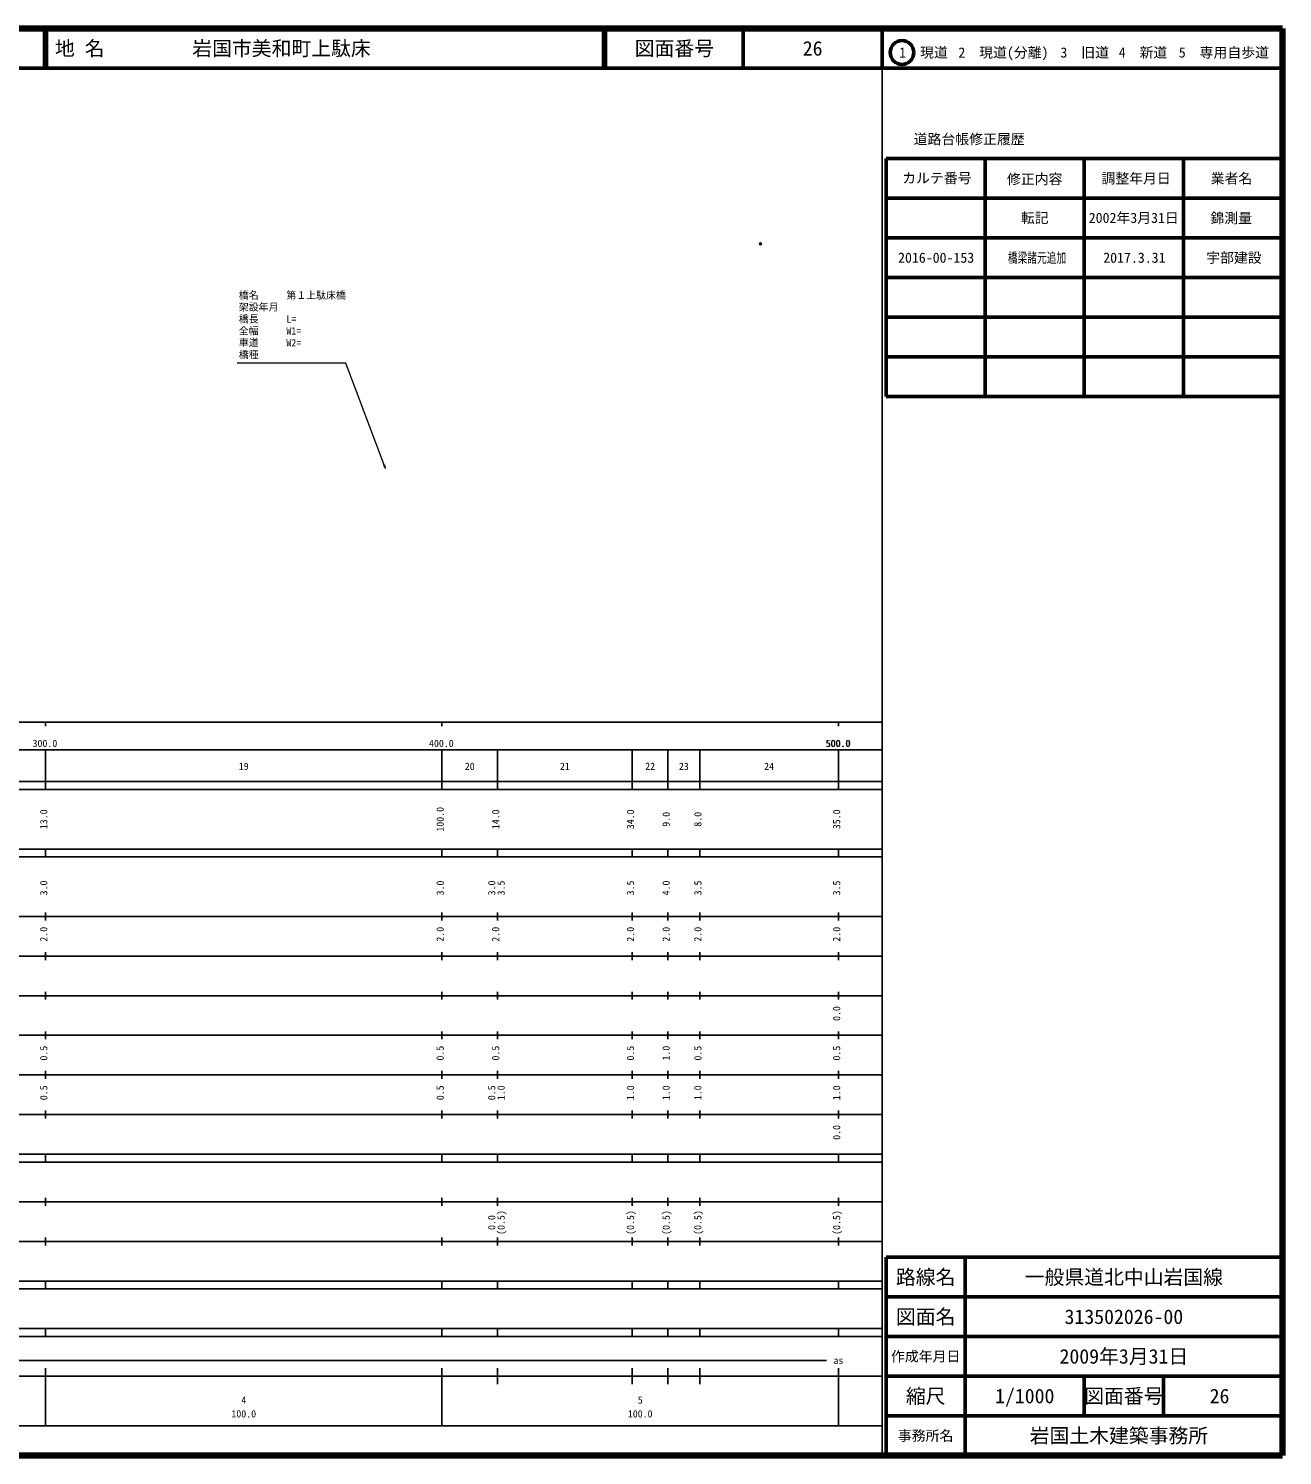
# Model space of a CAD drawing. Units: millimetres on the paper, with parts at other scales. Extents: x 40 to 680, y 20 to 380.
# Drawn here: x 363.7 to 680, y 20 to 380 of the extents above; entities that cross this region are included whole.
import ezdxf
from ezdxf.enums import TextEntityAlignment as Align

# ---------------------------------------------------------------- set-up
doc = ezdxf.new("R2010")
doc.units = ezdxf.units.MM
doc.header["$PDMODE"] = 32
doc.header["$PDSIZE"] = 0.5
for name, color, linetype, lineweight in [('M-BGD-RSTR', 7, 'Continuous', 13), ('M-TTL', 2, 'Continuous', 140), ('M-TTL-BAND', 7, 'Continuous', 25), ('M-TTL-FRAM', 2, 'Continuous', 50), ('M-TTL-LINE', 7, 'Continuous', 50)]:
    doc.layers.add(name, color=color, linetype=linetype, lineweight=lineweight)
for name, color, linetype in [('M-OTRS', 6, 'Continuous'), ('M-STR-HTXT', 7, 'Continuous'), ('M-TTL-TXT', 7, 'Continuous')]:
    doc.layers.add(name, color=color, linetype=linetype)
doc.styles.add('ＭＳ ゴシック', font='')
doc.styles.get('ＭＳ ゴシック').set_extended_font_data('MS Gothic')

# ---------------------------------------------------------------- blocks, each defined once
blk = doc.blocks.new('open_arrow')
at = {"color": 0, "linetype": 'Continuous', "lineweight": -2}
blk.add_lwpolyline([(7.5, 1.25), (0, 0), (7.5, -1.25)], dxfattribs=at)

msp = doc.modelspace()

# ---------------------------------------------------------------- linework, layer by layer
at = {"layer": 'M-BGD-RSTR'}
msp.add_lwpolyline([(453.788, 268.972), (443.723, 295.538), (416.331, 295.538)], dxfattribs=at)
at = {"layer": 'M-OTRS'}
msp.add_point((548.313, 325.675), dxfattribs=at)
at = {"layer": 'M-TTL'}
for p, q in [((680, 380), (40, 380)), ((680, 20), (680, 380)), ((40, 20), (680, 20))]:
    msp.add_line(p, q, dxfattribs=at)
at = {"layer": 'M-TTL-BAND'}
for p, q in [((579, 20), (579, 370)), ((40, 205), (579, 205)), ((368, 205), (368, 204)), ((468, 205), (468, 204)), ((568, 205), (568, 204)), ((68, 198), (579, 198)), ((368, 188), (368, 198)), ((468, 188), (468, 198)), ((482, 188), (482, 198)), ((516, 188), (516, 198)), ((525, 188), (525, 198)), ((533, 188), (533, 198)), ((568, 188), (568, 198)), ((40, 190), (579, 190)), ((40, 188), (579, 188)), ((40, 173), (579, 173)), ((368, 171), (368, 173)), ((468, 171), (468, 173)), ((482, 171), (482, 173)), ((516, 171), (516, 173)), ((525, 171), (525, 173)), ((533, 171), (533, 173)), ((568, 171), (568, 173)), ((40, 171), (579, 171)), ((40, 156), (579, 156)), ((368, 155), (368, 157)), ((468, 155), (468, 157)), ((482, 155), (482, 157)), ((516, 155), (516, 157)), ((525, 155), (525, 157)), ((533, 155), (533, 157)), ((568, 155), (568, 157)), ((46, 146), (579, 146)), ((368, 145), (368, 147)), ((468, 145), (468, 147)), ((482, 145), (482, 147)), ((516, 145), (516, 147)), ((525, 145), (525, 147)), ((533, 145), (533, 147)), ((568, 145), (568, 147)), ((368, 135), (368, 137)), ((468, 135), (468, 137)), ((482, 135), (482, 137)), ((516, 135), (516, 137)), ((525, 135), (525, 137)), ((533, 135), (533, 137)), ((568, 135), (568, 137)), ((52, 136), (579, 136)), ((46, 126), (579, 126)), ((368, 125), (368, 127)), ((468, 125), (468, 127)), ((482, 125), (482, 127)), ((516, 125), (516, 127)), ((525, 125), (525, 127)), ((533, 125), (533, 127)), ((568, 125), (568, 127)), ((52, 116), (579, 116)), ((368, 115), (368, 117)), ((468, 115), (468, 117)), ((482, 115), (482, 117)), ((516, 115), (516, 117)), ((525, 115), (525, 117)), ((533, 115), (533, 117)), ((568, 115), (568, 117)), ((46, 106), (579, 106)), ((368, 105), (368, 107)), ((468, 105), (468, 107)), ((482, 105), (482, 107)), ((516, 105), (516, 107)), ((525, 105), (525, 107)), ((533, 105), (533, 107)), ((568, 105), (568, 107)), ((40, 96), (579, 96)), ((40, 94), (579, 94)), ((368, 94), (368, 96)), ((468, 94), (468, 96)), ((482, 94), (482, 96)), ((516, 94), (516, 96)), ((525, 94), (525, 96)), ((533, 94), (533, 96)), ((568, 94), (568, 96)), ((49, 84), (579, 84)), ((368, 83), (368, 85)), ((468, 83), (468, 85)), ((482, 83), (482, 85)), ((516, 83), (516, 85)), ((525, 83), (525, 85)), ((533, 83), (533, 85)), ((568, 83), (568, 85)), ((40, 74), (579, 74)), ((368, 73), (368, 75)), ((468, 73), (468, 75)), ((482, 73), (482, 75)), ((516, 73), (516, 75)), ((525, 73), (525, 75)), ((533, 73), (533, 75)), ((568, 73), (568, 75)), ((40, 64), (579, 64)), ((40, 62), (579, 62)), ((368, 62), (368, 64)), ((468, 62), (468, 64)), ((482, 62), (482, 64)), ((516, 62), (516, 64)), ((525, 62), (525, 64)), ((533, 62), (533, 64)), ((568, 62), (568, 64)), ((40, 52), (579, 52)), ((368, 50), (368, 52)), ((468, 50), (468, 52)), ((482, 50), (482, 52)), ((516, 50), (516, 52)), ((525, 50), (525, 52)), ((533, 50), (533, 52)), ((568, 50), (568, 52)), ((40, 50), (579, 50)), ((71, 44), (565, 44)), ((40, 40), (579, 40)), ((368, 27.5), (368, 42)), ((468, 27.5), (468, 42)), ((482, 38), (482, 42)), ((516, 38), (516, 42)), ((525, 38), (525, 42)), ((533, 38), (533, 42)), ((568, 27.5), (568, 42)), ((68, 27.5), (579, 27.5))]:
    msp.add_line(p, q, dxfattribs=at)
at = {"layer": 'M-TTL-FRAM'}
for p, q in [((580, 347.197), (580, 287.197)), ((580, 347.197), (680, 347.197)), ((580, 287.197), (680, 287.197)), ((680, 70), (580, 70)), ((580, 70), (580, 20))]:
    msp.add_line(p, q, dxfattribs=at)
at = {"layer": 'M-TTL-LINE'}
for p, q in [((367.75, 380), (367.75, 370)), ((368.25, 380), (368.25, 370)), ((508.747, 380), (508.747, 370)), ((509.247, 380), (509.247, 370)), ((543.997, 380), (543.997, 370)), ((579, 380), (579, 370)), ((40, 370), (680, 370)), ((605, 347.197), (605, 287.197)), ((630, 347.197), (630, 287.197)), ((655, 347.197), (655, 287.197)), ((580, 337.197), (680, 337.197)), ((580, 327.197), (680, 327.197)), ((580, 317.197), (680, 317.197)), ((580, 307.197), (680, 307.197)), ((580, 297.197), (680, 297.197)), ((600, 70), (600, 20)), ((680, 60), (580, 60)), ((680, 50), (580, 50)), ((680, 40), (580, 40)), ((630, 40), (630, 30)), ((650, 40), (650, 30)), ((680, 30), (580, 30))]:
    msp.add_line(p, q, dxfattribs=at)
msp.add_circle((584.031, 373.958), 3, dxfattribs=at)

# ---------------------------------------------------------------- block references
at = {"layer": 'M-BGD-RSTR', "xscale": 0.133, "yscale": 0.133, "rotation": 110.8}
msp.add_blockref('open_arrow', (453.788, 268.972), dxfattribs=at)

# ---------------------------------------------------------------- texts
at = {"layer": 'M-STR-HTXT', "style": 'ＭＳ ゴシック'}
for s, p in [('橋名', (416.757, 311.257)), ('第１上駄床橋', (428.757, 311.257)), ('架設年月', (416.757, 308.257)), ('橋長', (416.757, 305.257)), ('L=', (428.757, 305.257)), ('全幅', (416.757, 302.257)), ('W1=', (428.757, 302.257)), ('橋種', (416.757, 296.257)), ('車道', (416.757, 299.317)), ('W2=', (428.757, 299.257))]:
    msp.add_text(s, height=1.833, dxfattribs=at).set_placement(p, align=Align.BOTTOM_LEFT)
at = {"layer": 'M-TTL-BAND', "style": 'ＭＳ ゴシック'}
for s, p in [('300.0', (367.844, 198.195)), ('400.0', (467.844, 198.195)), ('500.0', (567.844, 198.195)), ('500.0', (568, 198.195)), ('19', (418, 192.405)), ('20', (475, 192.405)), ('21', (499, 192.405)), ('22', (520.5, 192.405)), ('23', (529, 192.405)), ('24', (550.5, 192.405)), ('as', (568, 42.5)), ('4', (418, 32.523)), ('5', (518, 32.523)), ('100.0', (418, 29.033)), ('100.0', (518, 29.033))]:
    msp.add_text(s, height=1.833, dxfattribs=at).set_placement(p, align=Align.BOTTOM_CENTER)
for s, p in [('13.0', (369, 180.5)), ('100.0', (469, 180.5)), ('14.0', (483, 180.5)), ('34.0', (517, 180.5)), ('9.0', (526, 180.5)), ('8.0', (534, 180.5)), ('35.0', (569, 180.5)), ('3.0', (369, 163.174)), ('3.0', (469, 163.174)), ('3.0', (482, 163.174)), ('3.5', (484.37, 163.174)), ('3.5', (517, 163.174)), ('4.0', (526, 163.174)), ('3.5', (534, 163.174)), ('3.5', (569, 163.174)), ('2.0', (369, 151.5)), ('2.0', (469, 151.5)), ('2.0', (483, 151.5)), ('2.0', (517, 151.5)), ('2.0', (526, 151.5)), ('2.0', (534, 151.5)), ('2.0', (569, 151.5)), ('0.0', (569, 131.5)), ('0.5', (369, 121.5)), ('0.5', (469, 121.5)), ('0.5', (483, 121.5)), ('0.5', (517, 121.5)), ('1.0', (526, 121.5)), ('0.5', (534, 121.5)), ('0.5', (569, 121.5)), ('0.5', (369, 111.5)), ('0.5', (469, 111.5)), ('0.5', (482, 111.5)), ('1.0', (484.37, 111.5)), ('1.0', (517, 111.5)), ('1.0', (526, 111.5)), ('1.0', (534, 111.5)), ('1.0', (569, 111.5)), ('0.0', (569, 101.5)), ('0.0', (482, 78.764)), ('(0.5)', (484.37, 78.764)), ('(0.5)', (517, 78.764)), ('(0.5)', (526, 78.764)), ('(0.5)', (534, 78.764)), ('(0.5)', (569, 78.764))]:
    msp.add_text(s, height=1.833, rotation=90, dxfattribs=at).set_placement(p, align=Align.BOTTOM_CENTER)
at = {"layer": 'M-TTL-TXT', "style": 'ＭＳ ゴシック'}
for s, p in [('地 名', (370.38, 375)), ('岩国市美和町上駄床', (405.024, 375))]:
    msp.add_text(s, height=3.666, dxfattribs=at).set_placement(p, align=Align.MIDDLE_LEFT)
for s, height, p in [('図面番号', 3.666, (526.622, 375)), ('26', 3.666, (561.497, 375)), ('1\u3000現道', 2.566, (589.448, 373.958)), ('2\u3000現道(分離)', 2.566, (609.619, 373.958)), ('3\u3000旧道', 2.566, (630.121, 373.958)), ('4\u3000新道', 2.566, (644.824, 373.958)), ('5\u3000専用自歩道', 2.566, (665.228, 373.958)), ('道路台帳修正履歴', 2.566, (600.968, 352.113)), ('カルテ番号', 2.566, (592.839, 342.277)), ('修正内容', 2.566, (617.509, 342.023)), ('調整年月日', 2.566, (643.089, 342.197)), ('業者名', 2.566, (667.134, 342.197)), ('転記', 2.566, (617.5, 332.245)), ('2002年3月31日', 2.566, (642.5, 332.245)), ('錦測量', 2.566, (667.077, 332.189)), ('路線名', 3.666, (590, 65)), ('路線名', 3.666, (590, 65)), ('一般県道北中山岩国線', 3.666, (640, 65)), ('図面名', 3.666, (590, 55)), ('図面名', 3.666, (590, 55)), ('313502026-00', 3.666, (640, 55)), ('2009年3月31日', 3.666, (640, 45)), ('作成年月日', 2.566, (590, 45)), ('作成年月日', 2.566, (590, 45)), ('縮尺', 3.666, (590, 35)), ('縮尺', 3.666, (590, 35)), ('1/1000', 3.666, (615, 35)), ('図面番号', 3.666, (640, 35)), ('図面番号', 3.666, (640, 35)), ('26', 3.666, (664.125, 35)), ('事務所名', 2.566, (590, 25)), ('事務所名', 2.566, (590, 25)), ('岩国土木建築事務所 ', 3.666, (640, 25))]:
    msp.add_text(s, height=height, dxfattribs=at).set_placement(p, align=Align.MIDDLE_CENTER)
for s, p in [('2016-00-153', (583.046, 320.138)), ('2017.3.31', (634.796, 320.138))]:
    msp.add_text(s, height=2.566, dxfattribs=at).set_placement(p, align=Align.BOTTOM_LEFT)
at = {"layer": 'M-TTL-TXT', "style": 'ＭＳ ゴシック', "width": 0.7}
msp.add_text('橋梁諸元追加', height=2.566, dxfattribs=at).set_placement((610.749, 320.138), align=Align.BOTTOM_LEFT)
at = {"layer": 'M-TTL-TXT', "style": 'ＭＳ ゴシック'}
msp.add_text('宇部建設', height=2.566, dxfattribs=at).set_placement((667.758, 320.138), align=Align.BOTTOM_CENTER)

doc.saveas('drawing.dxf')
